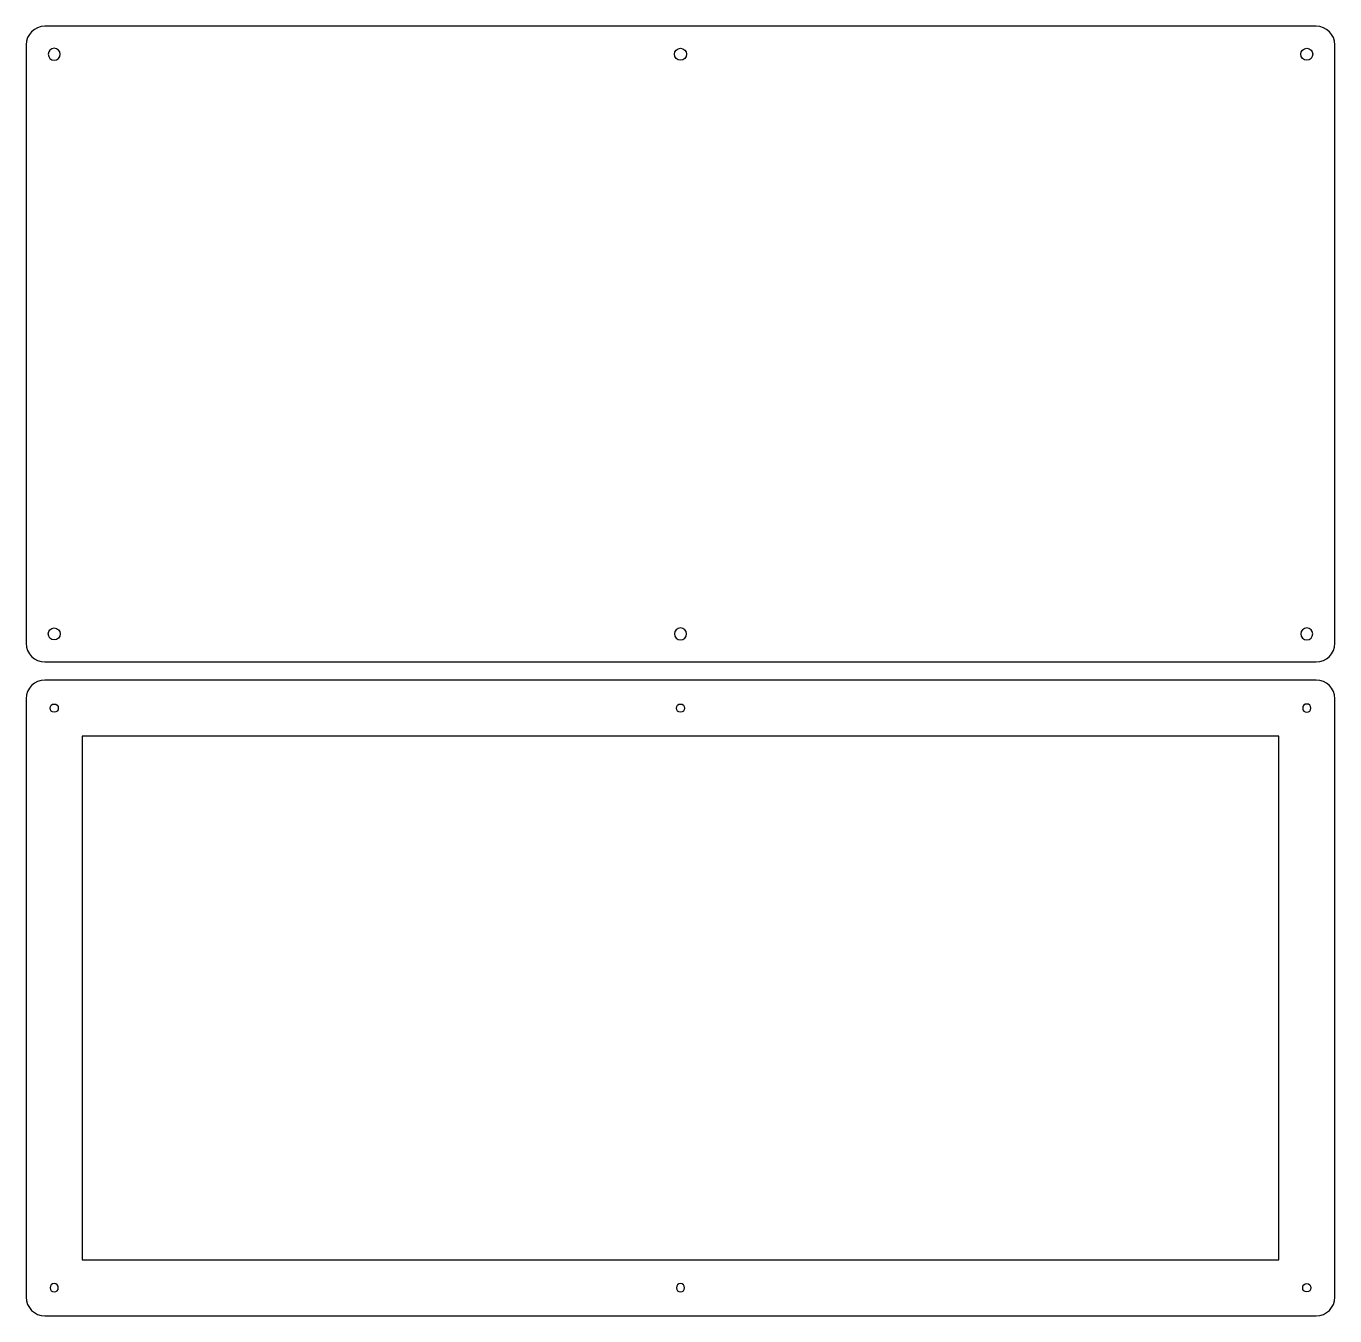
# Model space of a CAD drawing. Header units: inches. Extents: x 0 to 17.5, y 0 to 17.2.
import ezdxf

# ---------------------------------------------------------------- set-up
doc = ezdxf.new("R2010")
doc.units = ezdxf.units.IN
doc.header["$MEASUREMENT"] = 0
doc.layers.add('Default', color=18, linetype='Continuous', true_color=0x000000)

msp = doc.modelspace()

# ---------------------------------------------------------------- linework, layer by layer
at = {"layer": 'Default'}
for points in [[(17.25, 17.242), (0.25, 17.242)], [(0, 16.992), (0, 8.992)], [(17.5, 8.992), (17.5, 16.992)], [(0.25, 8.742), (17.25, 8.742)], [(17.25, 8.5), (0.25, 8.5)], [(0, 8.25), (0, 0.25)], [(17.5, 0.25), (17.5, 8.25)], [(0.25, 0), (17.25, 0)]]:
    msp.add_lwpolyline(points, dxfattribs=at)
msp.add_lwpolyline([(0.75, 0.75), (16.75, 0.75), (16.75, 7.75), (0.75, 7.75)], close=True, dxfattribs=at)
at = {"layer": 'Default', "extrusion": (0, 0, -1)}
for centre, radius in [((-0.375, 16.867), 0.08), ((-8.75, 9.117), 0.08), ((-17.125, 9.117), 0.08), ((-17.125, 8.125), 0.055), ((-0.375, 0.375), 0.055), ((-8.75, 0.375), 0.055)]:
    msp.add_circle(centre, radius, dxfattribs=at)
at = {"layer": 'Default'}
for centre, radius in [((8.75, 16.867), 0.08), ((17.125, 16.867), 0.08), ((0.375, 9.117), 0.08), ((0.375, 8.125), 0.055), ((8.75, 8.125), 0.055), ((17.125, 0.375), 0.055)]:
    msp.add_circle(centre, radius, dxfattribs=at)
for centre, start, end in [((0.25, 16.992), 90, 180), ((17.25, 16.992), 0, 90), ((0.25, 8.992), 180, 270), ((17.25, 8.992), 270, 0), ((0.25, 8.25), 90, 180), ((17.25, 8.25), 0, 90), ((0.25, 0.25), 180, 270), ((17.25, 0.25), 270, 0)]:
    msp.add_arc(centre, 0.25, start, end, dxfattribs=at)

doc.saveas('drawing.dxf')
